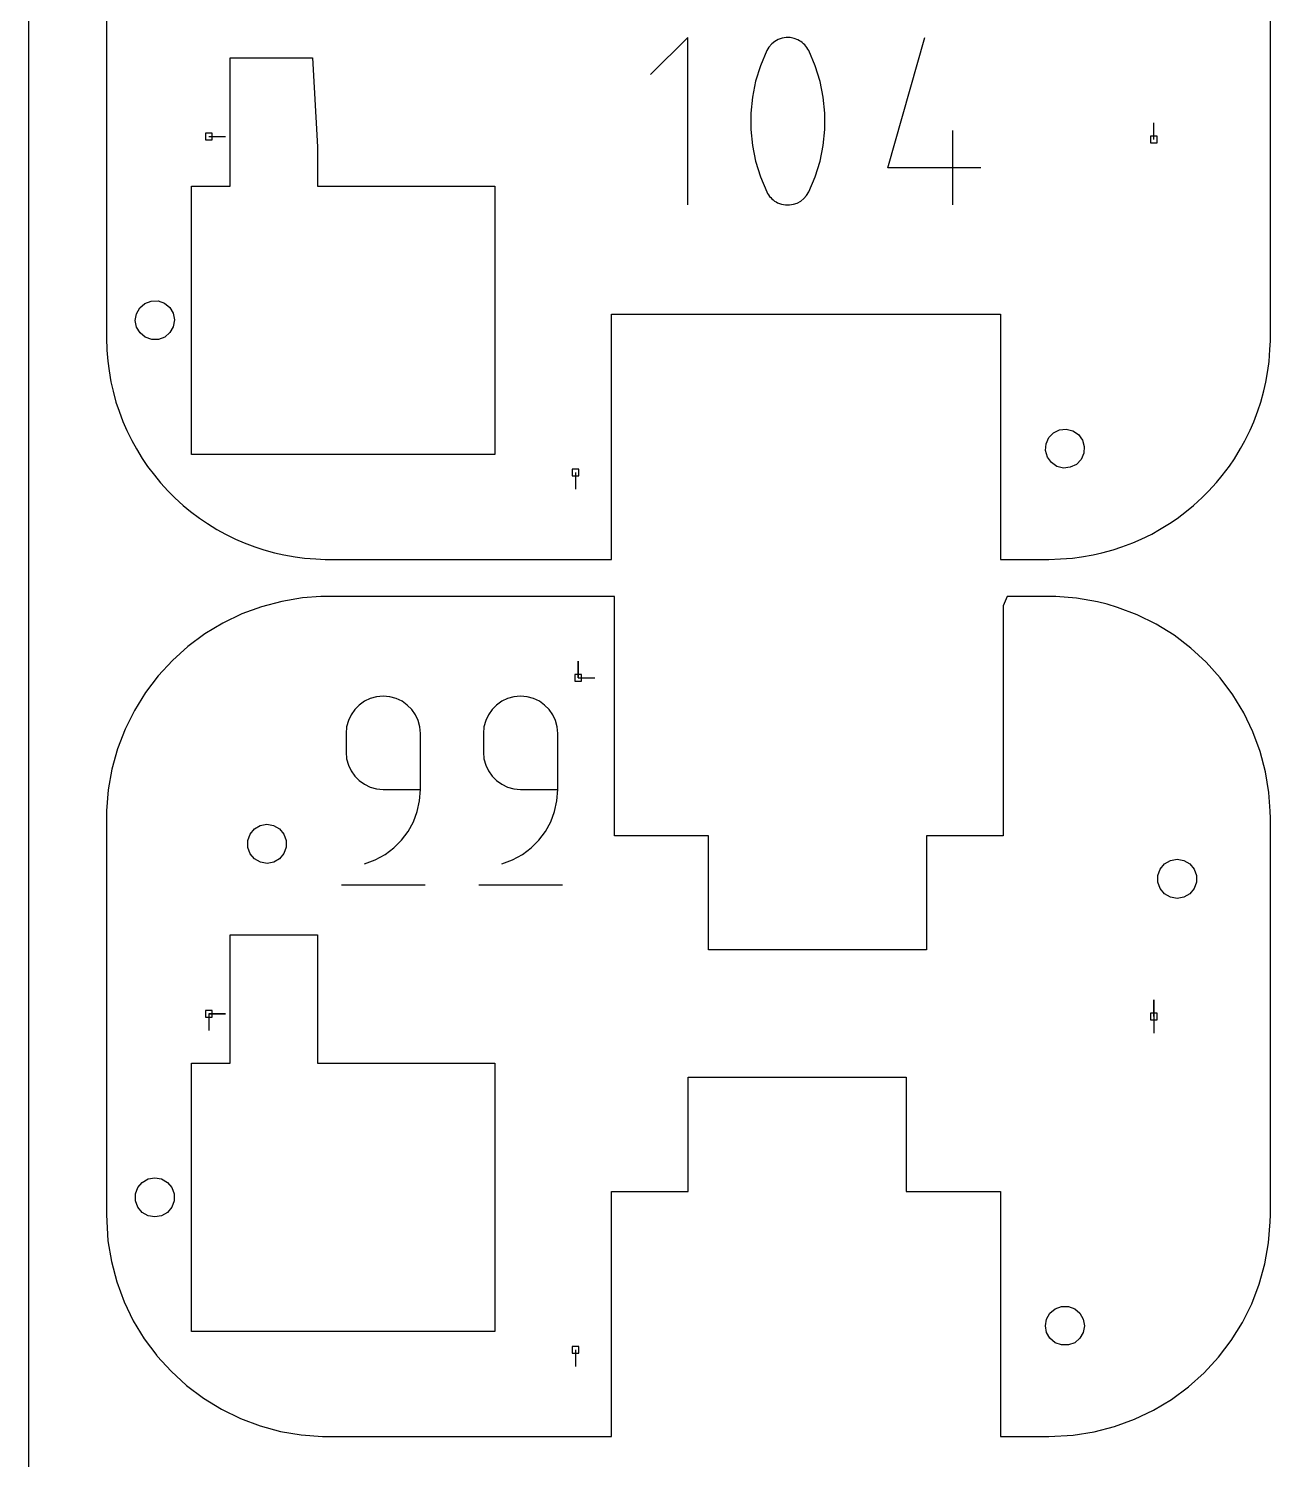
# Model space of a CAD drawing. Extents: x 0 to 570, y 0 to 470.
# Drawn here: x 0 to 106.4, y 230.2 to 352.9 of the extents above; entities that cross this region are included whole.
import ezdxf

# ---------------------------------------------------------------- set-up
doc = ezdxf.new("R2010")
doc.units = 0

msp = doc.modelspace()

# ---------------------------------------------------------------- linework, layer by layer
at = {"layer": 'annotation', "color": 1}
for p, q in [((56.503494, 352.109932), (53.309524, 348.915062)), ((56.503494, 337.742927), (56.503494, 352.109932)), ((64.576078, 352.033017), (64.253846, 351.922227)), ((64.91337, 352.088042), (64.576078, 352.033017)), ((65.25807, 352.084759), (64.91337, 352.088042)), ((65.602526, 352.020625), (65.25807, 352.084759)), ((65.939084, 351.893097), (65.602526, 352.020625)), ((73.630831, 340.936896), (76.816691, 352.109932)), ((63.268584, 350.972296), (62.717852, 349.677192)), ((63.454044, 351.280708), (63.268584, 350.972296)), ((63.268584, 350.972296), (63.268584, 350.972296)), ((63.685177, 351.543529), (63.454044, 351.280708)), ((63.954328, 351.758217), (63.685177, 351.543529)), ((64.253846, 351.922227), (63.954328, 351.758217)), ((66.067924, 351.825392), (65.939084, 351.893097)), ((65.939084, 351.893097), (65.939084, 351.893097)), ((66.191559, 351.747625), (66.067924, 351.825392)), ((66.309387, 351.660411), (66.191559, 351.747625)), ((66.420808, 351.564364), (66.309387, 351.660411)), ((66.525221, 351.460102), (66.420808, 351.564364)), ((66.622026, 351.348238), (66.525221, 351.460102)), ((66.710622, 351.229389), (66.622026, 351.348238)), ((66.790409, 351.104171), (66.710622, 351.229389)), ((66.860785, 350.973197), (66.790409, 351.104171)), ((67.414187, 349.675424), (66.860785, 350.973197)), ((66.860785, 350.973197), (66.860785, 350.973197)), ((62.717852, 349.677192), (62.304803, 348.344529)), ((67.829237, 348.340758), (67.414187, 349.675424)), ((62.304803, 348.344529), (62.029438, 346.984932)), ((68.105938, 346.979826), (67.829237, 348.340758)), ((62.029438, 346.984932), (61.891755, 345.609029)), ((68.244288, 345.603256), (68.105938, 346.979826)), ((61.891755, 345.609029), (61.891755, 344.227445)), ((68.244288, 344.221673), (68.244288, 345.603256)), ((96.452306, 343.36751), (96.452306, 344.796259)), ((15.452965, 343.605635), (16.881715, 343.605634)), ((61.891755, 344.227445), (62.029438, 342.850808)), ((68.105938, 342.845703), (68.244288, 344.221673)), ((79.216898, 337.742927), (79.216898, 344.123657)), ((62.029438, 342.850808), (62.304803, 341.489743)), ((67.829237, 341.485973), (68.105938, 342.845703)), ((62.304803, 341.489743), (62.717852, 340.154877)), ((67.414187, 340.153109), (67.829237, 341.485973)), ((81.608096, 340.936896), (73.630831, 340.936896)), ((62.717852, 340.154877), (63.268584, 338.856837)), ((66.860785, 338.857738), (67.414187, 340.153109)), ((63.268584, 338.856837), (63.268584, 338.856837)), ((63.268584, 338.856837), (63.338704, 338.726124)), ((63.338704, 338.726124), (63.417901, 338.60153)), ((63.417901, 338.60153), (63.505841, 338.483431)), ((63.505841, 338.483431), (63.60219, 338.372206)), ((66.444177, 338.289155), (66.675306, 338.550892)), ((66.675306, 338.550892), (66.860785, 338.857738)), ((66.860785, 338.857738), (66.860785, 338.857738)), ((63.60219, 338.372206), (63.706615, 338.268234)), ((63.706615, 338.268234), (63.818781, 338.171893)), ((63.818781, 338.171893), (63.938356, 338.08356)), ((63.938356, 338.08356), (64.065004, 338.003614)), ((64.065004, 338.003614), (64.198394, 337.932433)), ((64.198394, 337.932433), (64.198394, 337.932433)), ((64.198394, 337.932433), (64.532301, 337.807609)), ((64.532301, 337.807609), (64.87475, 337.745595)), ((64.87475, 337.745595), (65.218001, 337.743861)), ((65.218001, 337.743861), (65.554311, 337.799879)), ((65.554311, 337.799879), (65.875938, 337.911119)), ((65.875938, 337.911119), (66.175141, 338.075054)), ((66.175141, 338.075054), (66.444177, 338.289155)), ((46.85847, 314.805634), (46.85847, 313.376884)), ((47.107289, 297.230633), (47.107289, 298.659383)), ((47.107289, 297.230633), (47.107289, 298.659383)), ((47.107289, 298.659383), (47.107289, 297.230633)), ((47.107289, 297.230633), (48.536039, 297.230633)), ((29.822499, 295.590453), (29.283208, 295.441944)), ((30.395108, 295.641968), (29.822499, 295.590453)), ((30.968902, 295.590453), (30.395108, 295.641968)), ((30.395108, 295.641968), (30.395108, 295.641968)), ((31.508823, 295.441944), (30.968902, 295.590453)), ((41.590857, 295.590453), (41.051566, 295.441944)), ((42.163465, 295.641968), (41.590857, 295.590453)), ((42.73726, 295.590453), (42.163465, 295.641968)), ((42.163465, 295.641968), (42.163465, 295.641968)), ((43.277181, 295.441944), (42.73726, 295.590453)), ((27.956156, 294.504993), (27.641049, 294.059049)), ((28.340945, 294.890159), (27.956156, 294.504993)), ((28.786327, 295.205494), (28.340945, 294.890159)), ((29.283208, 295.441944), (28.786327, 295.205494)), ((32.005891, 295.205494), (31.508823, 295.441944)), ((32.451124, 294.890159), (32.005891, 295.205494)), ((32.835542, 294.504993), (32.451124, 294.890159)), ((33.150167, 294.059049), (32.835542, 294.504993)), ((39.724514, 294.504993), (39.409407, 294.059049)), ((40.109303, 294.890159), (39.724514, 294.504993)), ((40.554685, 295.205494), (40.109303, 294.890159)), ((41.051566, 295.441944), (40.554685, 295.205494)), ((43.774248, 295.205494), (43.277181, 295.441944)), ((44.219481, 294.890159), (43.774248, 295.205494)), ((44.6039, 294.504993), (44.219481, 294.890159)), ((44.918525, 294.059049), (44.6039, 294.504993)), ((27.404717, 293.561383), (27.256251, 293.021047)), ((27.641049, 294.059049), (27.404717, 293.561383)), ((33.386017, 293.561383), (33.150167, 294.059049)), ((33.534112, 293.021047), (33.386017, 293.561383)), ((39.173075, 293.561383), (39.024609, 293.021047)), ((39.409407, 294.059049), (39.173075, 293.561383)), ((45.154375, 293.561383), (44.918525, 294.059049)), ((45.30247, 293.021047), (45.154375, 293.561383)), ((27.256251, 293.021047), (27.204742, 292.447098)), ((27.204742, 292.447098), (27.204742, 290.849663)), ((33.585473, 292.447098), (33.534112, 293.021047)), ((33.585473, 287.655694), (33.585473, 292.447098)), ((33.585473, 292.447098), (33.585473, 292.447098)), ((39.024609, 293.021047), (38.9731, 292.447098)), ((38.9731, 292.447098), (38.9731, 290.849663)), ((45.353831, 292.447098), (45.30247, 293.021047)), ((45.353831, 287.655694), (45.353831, 292.447098)), ((45.353831, 292.447098), (45.353831, 292.447098)), ((27.204742, 290.849663), (27.204742, 290.849663)), ((27.204742, 290.849663), (27.256251, 290.275745)), ((38.9731, 290.849663), (38.9731, 290.849663)), ((38.9731, 290.849663), (39.024609, 290.275745)), ((27.256251, 290.275745), (27.404717, 289.735492)), ((27.404717, 289.735492), (27.641049, 289.237946)), ((39.024609, 290.275745), (39.173075, 289.735492)), ((39.173075, 289.735492), (39.409407, 289.237946)), ((27.641049, 289.237946), (27.956156, 288.792144)), ((27.956156, 288.792144), (28.340945, 288.407127)), ((28.340945, 288.407127), (28.786327, 288.091934)), ((39.409407, 289.237946), (39.724514, 288.792144)), ((39.724514, 288.792144), (40.109303, 288.407127)), ((40.109303, 288.407127), (40.554685, 288.091934)), ((28.786327, 288.091934), (29.283208, 287.855605)), ((29.283208, 287.855605), (29.822499, 287.707178)), ((29.822499, 287.707178), (30.395108, 287.655694)), ((30.395108, 287.655694), (33.585473, 287.655694)), ((33.514837, 286.687024), (33.585473, 287.655694)), ((40.554685, 288.091934), (41.051566, 287.855605)), ((41.051566, 287.855605), (41.590857, 287.707178)), ((41.590857, 287.707178), (42.163465, 287.655694)), ((42.163465, 287.655694), (45.353831, 287.655694)), ((45.283195, 286.687024), (45.353831, 287.655694)), ((32.975711, 284.874206), (33.308698, 285.755959)), ((33.308698, 285.755959), (33.514837, 286.687024)), ((44.744068, 284.874206), (45.077056, 285.755959)), ((45.077056, 285.755959), (45.283195, 286.687024)), ((32.524528, 284.053475), (32.975711, 284.874206)), ((44.292886, 284.053475), (44.744068, 284.874206)), ((31.302193, 282.641914), (31.963804, 283.305475)), ((31.963804, 283.305475), (32.524528, 284.053475)), ((43.070551, 282.641914), (43.732162, 283.305475)), ((43.732162, 283.305475), (44.292886, 284.053475)), ((29.710924, 281.61495), (30.548348, 282.074503)), ((30.548348, 282.074503), (31.302193, 282.641914)), ((41.479281, 281.61495), (42.316706, 282.074503)), ((42.316706, 282.074503), (43.070551, 282.641914)), ((28.798573, 281.274963), (29.710924, 281.61495)), ((28.798573, 281.274963), (28.798573, 281.274963)), ((40.566931, 281.274963), (41.479281, 281.61495)), ((40.566931, 281.274963), (40.566931, 281.274963)), ((26.806059, 279.479087), (33.989562, 279.479087)), ((38.574417, 279.479087), (45.75792, 279.479087)), ((96.452306, 268.192507), (96.452306, 269.621257)), ((96.452306, 268.192507), (96.452306, 269.621257)), ((96.452306, 269.621257), (96.452306, 268.192507)), ((15.452965, 268.430632), (15.452964, 267.001882)), ((15.452965, 268.430632), (16.881715, 268.430632)), ((15.452965, 268.430632), (16.881715, 268.430632)), ((16.881715, 268.430632), (15.452965, 268.430632)), ((96.452306, 268.192507), (96.452306, 266.763757)), ((46.85847, 239.630632), (46.85847, 238.201882))]:
    msp.add_line(p, q, dxfattribs=at)
at = {"layer": 'boundary', "color": 5}
for p, q in [((6.669932, 360.571502), (6.6675, 342.275933)), ((106.428395, 333.872922), (106.428395, 360.36751)), ((6.6675, 342.275933), (6.6675, 334.606323)), ((6.6675, 334.606323), (6.6675, 329.086176)), ((106.425374, 326.113619), (106.428395, 333.872922)), ((6.6675, 329.086176), (6.6675, 326.36751)), ((49.954095, 310.715321), (49.954095, 328.377798)), ((49.954095, 328.377798), (82.3353, 328.377798)), ((82.3353, 328.377798), (83.284096, 328.377798)), ((83.284096, 328.377798), (83.284096, 310.715321)), ((6.6675, 326.36751), (6.708411, 325.304588)), ((6.708411, 325.304588), (6.776843, 324.347791)), ((106.317405, 324.332215), (106.389834, 325.344908)), ((106.389834, 325.344908), (106.425374, 326.113619)), ((6.776843, 324.347791), (6.890674, 323.531768)), ((106.211091, 323.570062), (106.317405, 324.332215)), ((6.890674, 323.531768), (7.049744, 322.585809)), ((7.049744, 322.585809), (7.238383, 321.78377)), ((105.866539, 321.819748), (106.042725, 322.56884)), ((106.042725, 322.56884), (106.211091, 323.570062)), ((7.238383, 321.78377), (7.48665, 320.857215)), ((105.603768, 320.839064), (105.866539, 321.819748)), ((7.48665, 320.857215), (7.748488, 320.076002)), ((7.748488, 320.076002), (8.083712, 319.177243)), ((105.004413, 319.158158), (105.359216, 320.109423)), ((105.359216, 320.109423), (105.603768, 320.839064)), ((8.083712, 319.177243), (8.41651, 318.423523)), ((104.693585, 318.454196), (105.004413, 319.158158)), ((8.41651, 318.423523), (8.835644, 317.5607)), ((104.249964, 317.540966), (104.693585, 318.454196)), ((8.835644, 317.5607), (9.236571, 316.840901)), ((9.236571, 316.840901), (9.735824, 316.021823)), ((103.347087, 316.001757), (103.875506, 316.868685)), ((103.875506, 316.868685), (104.249964, 317.540966)), ((9.735824, 316.021823), (10.20145, 315.342086)), ((10.20145, 315.342086), (10.776301, 314.574176)), ((102.303758, 314.554122), (102.912195, 315.366893)), ((102.912195, 315.366893), (103.347087, 316.001757)), ((10.776301, 314.574176), (11.302664, 313.940304)), ((11.302664, 313.940304), (11.947904, 313.230513)), ((101.129205, 313.210839), (101.812143, 313.962095)), ((101.812143, 313.962095), (102.303758, 314.554122)), ((11.947904, 313.230513), (12.530506, 312.64791)), ((100.585064, 312.666696), (101.129205, 313.210839)), ((12.530506, 312.64791), (13.2403, 312.002666)), ((13.2403, 312.002666), (13.874172, 311.476306)), ((13.874172, 311.476306), (14.642081, 310.901454)), ((98.429011, 310.88371), (99.241784, 311.492145)), ((99.241784, 311.492145), (99.833811, 311.983758)), ((99.833811, 311.983758), (100.585064, 312.666696)), ((14.642081, 310.901454), (15.321816, 310.435823)), ((15.321816, 310.435823), (16.140893, 309.93657)), ((49.954095, 310.117226), (49.954095, 310.715321)), ((83.284096, 310.715321), (83.284096, 310.117226)), ((96.927218, 309.920399), (97.794148, 310.448818)), ((97.794148, 310.448818), (98.429011, 310.88371)), ((16.140893, 309.93657), (16.860692, 309.535645)), ((16.860692, 309.535645), (17.72352, 309.11651)), ((17.72352, 309.11651), (18.477241, 308.783711)), ((49.954095, 308.560402), (49.954095, 310.117226)), ((83.284096, 310.117226), (83.284096, 308.560402)), ((94.637746, 308.791491), (95.341708, 309.102321)), ((95.341708, 309.102321), (96.254937, 309.54594)), ((96.254937, 309.54594), (96.927218, 309.920399)), ((18.477241, 308.783711), (19.375998, 308.44849)), ((19.375998, 308.44849), (20.157211, 308.186654)), ((20.157211, 308.186654), (21.083766, 307.938387)), ((21.083766, 307.938387), (21.885806, 307.749749)), ((49.954095, 307.367508), (49.954095, 308.560402)), ((83.284096, 308.560402), (83.284096, 307.367508)), ((91.227063, 307.75318), (91.976157, 307.929365)), ((91.976157, 307.929365), (92.956843, 308.192136)), ((92.956843, 308.192136), (93.686485, 308.436687)), ((93.686485, 308.436687), (94.637746, 308.791491)), ((21.885806, 307.749749), (22.831765, 307.590678)), ((22.831765, 307.590678), (23.647788, 307.476848)), ((23.647788, 307.476848), (24.604583, 307.408415)), ((24.604583, 307.408415), (25.427629, 307.370363)), ((25.427629, 307.370363), (25.667506, 307.367509)), ((25.667506, 307.367509), (37.210027, 307.367509)), ((37.210027, 307.367509), (49.954095, 307.367508)), ((83.284096, 307.367508), (85.458761, 307.367508)), ((85.458761, 307.367508), (87.428392, 307.367508)), ((87.428392, 307.367508), (88.450999, 307.40607)), ((88.450999, 307.40607), (89.46369, 307.4785)), ((89.46369, 307.4785), (90.225841, 307.584816)), ((90.225841, 307.584816), (91.227063, 307.75318)), ((25.038655, 304.17685), (23.480103, 304.06538)), ((25.667506, 304.192508), (25.038655, 304.17685)), ((48.161129, 304.192508), (25.667506, 304.192508)), ((50.202914, 304.192508), (48.161129, 304.192508)), ((50.202914, 303.398977), (50.202914, 304.192508)), ((83.859171, 304.192508), (83.532913, 303.398977)), ((87.428392, 304.192508), (83.859171, 304.192508)), ((88.027131, 304.178602), (87.428392, 304.192508)), ((89.823271, 304.036828), (88.027131, 304.178602)), ((19.961804, 303.314349), (18.271787, 302.692549)), ((21.703127, 303.773334), (19.961804, 303.314349)), ((23.480103, 304.06538), (21.703127, 303.773334)), ((50.202914, 289.855675), (50.202914, 303.398977)), ((83.532913, 303.398977), (83.532913, 289.855675)), ((91.597932, 303.7255), (89.823271, 304.036828)), ((92.426998, 303.522612), (91.597932, 303.7255)), ((93.335143, 303.247415), (92.426998, 303.522612)), ((95.019256, 302.606868), (93.335143, 303.247415)), ((16.64825, 301.91353), (15.105794, 300.984294)), ((18.271787, 302.692549), (16.64825, 301.91353)), ((96.635129, 301.809621), (95.019256, 302.606868)), ((98.168223, 300.862841), (96.635129, 301.809621)), ((15.105794, 300.984294), (13.658277, 299.913197)), ((99.60473, 299.775043), (98.168223, 300.862841)), ((13.658277, 299.913197), (12.318694, 298.709861)), ((100.931714, 298.55601), (99.60473, 299.775043)), ((12.318694, 298.709861), (11.099097, 297.385116)), ((102.137248, 297.216715), (100.931714, 298.55601)), ((11.099097, 297.385116), (10.010429, 295.950862)), ((103.210475, 295.769202), (102.137248, 297.216715)), ((10.010429, 295.950862), (9.062475, 294.420002)), ((104.141727, 294.226503), (103.210475, 295.769202)), ((9.062475, 294.420002), (8.263747, 292.80628)), ((104.922627, 292.602483), (104.141727, 294.226503)), ((8.263747, 292.80628), (7.621413, 291.124215)), ((105.546141, 290.911768), (104.922627, 292.602483)), ((7.621413, 291.124215), (7.141253, 289.388915)), ((106.006656, 289.16956), (105.546141, 290.911768)), ((50.202913, 283.677465), (50.202914, 289.855675)), ((83.532913, 289.855675), (83.532913, 283.677465)), ((7.141253, 289.388915), (6.827567, 287.615988)), ((106.300033, 287.391546), (106.006656, 289.16956)), ((6.827567, 287.615988), (6.683166, 285.821359)), ((106.414489, 285.791244), (106.300033, 287.391546)), ((6.683166, 285.821359), (6.6675, 285.192508)), ((106.428395, 285.192508), (106.414489, 285.791244)), ((6.6675, 285.192508), (6.6675, 271.925351)), ((106.428395, 265.661991), (106.428395, 285.192508)), ((53.04916, 283.677465), (50.202913, 283.677465)), ((58.275555, 283.677465), (53.04916, 283.677465)), ((58.275555, 280.228182), (58.275555, 283.677465)), ((81.215634, 283.677465), (76.960549, 283.677465)), ((76.960549, 283.677465), (76.960549, 277.343747)), ((83.532913, 283.677465), (81.215634, 283.677465)), ((58.275555, 273.894464), (58.275555, 280.228182)), ((76.960549, 277.343747), (76.960549, 273.894464)), ((70.372608, 273.894464), (58.275555, 273.894464)), ((76.960549, 273.894464), (70.372608, 273.894464)), ((6.6675, 271.925351), (6.6675, 257.234304)), ((106.428395, 251.192508), (106.428395, 265.661991)), ((56.526457, 259.536512), (56.526457, 262.985795)), ((56.526457, 262.985795), (63.114401, 262.985795)), ((63.114401, 262.985795), (75.21146, 262.985795)), ((75.21146, 262.985795), (75.21146, 256.652078)), ((56.526457, 253.202796), (56.526457, 259.536512)), ((6.6675, 257.234304), (6.6675, 253.186196)), ((75.21146, 256.652078), (75.21146, 253.202796)), ((6.6675, 253.186196), (6.6675, 251.192508)), ((49.954095, 247.024585), (49.954095, 253.202796)), ((49.954095, 253.202796), (52.271374, 253.202796)), ((52.271374, 253.202796), (56.526457, 253.202796)), ((75.21146, 253.202796), (80.437852, 253.202796)), ((80.437852, 253.202796), (83.284096, 253.202796)), ((83.284096, 253.202796), (83.284096, 247.024585)), ((6.6675, 251.192508), (6.798941, 248.97792)), ((106.269281, 248.789696), (106.41237, 250.591517)), ((106.41237, 250.591517), (106.428395, 251.192508)), ((6.798941, 248.97792), (7.094887, 247.194376)), ((105.955564, 247.009635), (106.269281, 248.789696)), ((7.094887, 247.194376), (7.559028, 245.447039)), ((49.954095, 233.154338), (49.954095, 247.024585)), ((83.284096, 247.024585), (83.284096, 233.154338)), ((105.474068, 245.267456), (105.955564, 247.009635)), ((7.559028, 245.447039), (8.187172, 243.751736)), ((104.829145, 243.578936), (105.474068, 245.267456)), ((8.187172, 243.751736), (8.973614, 242.12382)), ((104.026636, 241.959367), (104.829145, 243.578936)), ((8.973614, 242.12382), (9.911239, 240.578025)), ((103.073811, 240.42341), (104.026636, 241.959367)), ((9.911239, 240.578025), (10.991554, 239.128361)), ((101.979295, 238.984983), (103.073811, 240.42341)), ((10.991554, 239.128361), (11.016232, 239.095395)), ((11.016232, 239.095395), (12.204774, 237.787951)), ((100.753008, 237.657109), (101.979295, 238.984983)), ((12.204774, 237.787951), (13.539923, 236.568933)), ((99.406057, 236.451811), (100.753008, 237.657109)), ((13.539923, 236.568933), (14.984893, 235.482347)), ((14.984893, 235.482347), (16.52661, 234.538037)), ((97.950627, 235.380007), (99.406057, 236.451811)), ((16.52661, 234.538037), (18.151113, 233.744554)), ((94.767941, 233.674415), (96.399903, 234.451406)), ((96.399903, 234.451406), (97.950627, 235.380007)), ((18.151113, 233.744554), (19.843678, 233.10908)), ((19.843678, 233.10908), (21.588989, 232.637377)), ((49.954095, 232.192506), (49.954095, 233.154338)), ((83.284096, 233.154338), (83.284096, 232.192506)), ((91.319986, 232.601974), (93.069512, 233.05607)), ((93.069512, 233.05607), (94.767941, 233.674415)), ((21.588989, 232.637377), (23.371235, 232.333708)), ((23.371235, 232.333708), (25.174276, 232.200825)), ((25.174276, 232.200825), (47.920023, 232.192506)), ((47.920023, 232.192506), (49.954095, 232.192506)), ((83.284096, 232.192506), (87.428392, 232.192506)), ((87.428392, 232.192506), (89.535222, 232.316234)), ((89.535222, 232.316234), (91.319986, 232.601974))]:
    msp.add_line(p, q, dxfattribs=at)
at = {"layer": 'frame', "color": 5}
msp.add_line((0, 470), (0, 0), dxfattribs=at)
at = {"layer": 'hole', "color": 5}
for p, q in [((17.263198, 341.120127), (17.263198, 350.368283)), ((17.263198, 350.368283), (19.480894, 350.368283)), ((19.480894, 350.368283), (21.904714, 350.368283)), ((21.904714, 350.368283), (24.327065, 350.368283)), ((24.327065, 350.368283), (24.763198, 342.718714)), ((15.738715, 343.891385), (15.167215, 343.891385)), ((15.167215, 343.891385), (15.167215, 343.319885)), ((15.738715, 343.319885), (15.738715, 343.891385)), ((96.738056, 343.65326), (96.166556, 343.65326)), ((96.166556, 343.65326), (96.166556, 343.08176)), ((96.738056, 343.08176), (96.738056, 343.65326)), ((15.167215, 343.319885), (15.738715, 343.319885)), ((24.763198, 342.718714), (24.763198, 339.36751)), ((96.166556, 343.08176), (96.738056, 343.08176)), ((17.263198, 339.36751), (17.263198, 341.120127)), ((13.956103, 338.817971), (13.956103, 339.36751)), ((13.956103, 339.36751), (16.736319, 339.36751)), ((13.956103, 335.802648), (13.956103, 338.817971)), ((16.736319, 339.36751), (17.263198, 339.36751)), ((24.763198, 339.36751), (35.327835, 339.36751)), ((35.327835, 339.36751), (39.956102, 339.36751)), ((39.956102, 339.36751), (39.956102, 337.465115)), ((39.956102, 337.465115), (39.956102, 332.165606)), ((13.956102, 318.333461), (13.956103, 335.802648)), ((39.956102, 332.165606), (39.956102, 319.893965)), ((9.238468, 328.421838), (9.52344, 328.929326)), ((9.52344, 328.929326), (9.964793, 329.308741)), ((9.964793, 329.308741), (10.5093, 329.514324)), ((10.5093, 329.514324), (11.091284, 329.521276)), ((11.091284, 329.521276), (11.640544, 329.32876)), ((11.640544, 329.32876), (12.090837, 328.959996)), ((12.090837, 328.959996), (12.387848, 328.45946)), ((9.144258, 327.847491), (9.238468, 328.421838)), ((9.252161, 327.275558), (9.144258, 327.847491)), ((12.387848, 328.45946), (12.495755, 327.887528)), ((12.495755, 327.887528), (12.401542, 327.313181)), ((9.549176, 326.775023), (9.252161, 327.275558)), ((9.999467, 326.406259), (9.549176, 326.775023)), ((10.548729, 326.213744), (9.999467, 326.406259)), ((11.130713, 326.220696), (10.548729, 326.213744)), ((11.675217, 326.426278), (11.130713, 326.220696)), ((12.116572, 326.805693), (11.675217, 326.426278)), ((12.401542, 327.313181), (12.116572, 326.805693)), ((39.956102, 319.893965), (39.956102, 318.074569)), ((13.956103, 316.367507), (13.956102, 318.333461)), ((39.956102, 318.074569), (39.956102, 316.367507)), ((87.198781, 317.273722), (87.435489, 317.803714)), ((87.435489, 317.803714), (87.839185, 318.220788)), ((87.839185, 318.220788), (88.361186, 318.474636)), ((88.361186, 318.474636), (88.938527, 318.534642)), ((88.938527, 318.534642), (89.501572, 318.393564)), ((89.501572, 318.393564), (89.982407, 318.068424)), ((89.982407, 318.068424), (90.323043, 317.598435)), ((90.323043, 317.598435), (90.482391, 317.040287)), ((20.208328, 316.367507), (13.956103, 316.367507)), ((39.956102, 316.367507), (20.208328, 316.367507)), ((87.15762, 316.694733), (87.198781, 317.273722)), ((87.31697, 316.136583), (87.15762, 316.694733)), ((90.44123, 316.461297), (90.204524, 315.931304)), ((90.482391, 317.040287), (90.44123, 316.461297)), ((87.657606, 315.666594), (87.31697, 316.136583)), ((88.138444, 315.341454), (87.657606, 315.666594)), ((88.701489, 315.200378), (88.138444, 315.341454)), ((89.278832, 315.260382), (88.701489, 315.200378)), ((89.800828, 315.51423), (89.278832, 315.260382)), ((90.204524, 315.931304), (89.800828, 315.51423)), ((47.14422, 315.091384), (46.57272, 315.091384)), ((46.57272, 315.091384), (46.57272, 314.519884)), ((46.57272, 314.519884), (47.14422, 314.519884)), ((47.14422, 314.519884), (47.14422, 315.091384)), ((47.393039, 297.516383), (46.821539, 297.516383)), ((46.821539, 297.516383), (46.821539, 296.944883)), ((46.821539, 296.944883), (47.393039, 296.944883)), ((47.393039, 296.944883), (47.393039, 297.516383)), ((19.349063, 284.268469), (19.852167, 284.561809)), ((19.852167, 284.561809), (20.431186, 284.66601)), ((20.431186, 284.66601), (20.999216, 284.566705)), ((20.999216, 284.566705), (21.504809, 284.277671)), ((18.779776, 283.272648), (18.976627, 283.820748)), ((18.782262, 282.690274), (18.779776, 283.272648)), ((18.976627, 283.820748), (19.349063, 284.268469)), ((21.504809, 284.277671), (21.881054, 283.833146)), ((21.881054, 283.833146), (22.082574, 283.286746)), ((22.082574, 283.286746), (22.08506, 282.704373)), ((18.983785, 282.143874), (18.782262, 282.690274)), ((19.36003, 281.69935), (18.983785, 282.143874)), ((21.888213, 282.156272), (21.515776, 281.708552)), ((22.08506, 282.704373), (21.888213, 282.156272)), ((19.86562, 281.410315), (19.36003, 281.69935)), ((20.43838, 281.311637), (19.86562, 281.410315)), ((21.012669, 281.415212), (20.43838, 281.311637)), ((21.515776, 281.708552), (21.012669, 281.415212)), ((96.780404, 280.279805), (96.979666, 280.82726)), ((96.979666, 280.82726), (97.354146, 281.273549)), ((97.354146, 281.273549), (97.858685, 281.564846)), ((97.858685, 281.564846), (98.432423, 281.666011)), ((98.432423, 281.666011), (99.006162, 281.564846)), ((99.006162, 281.564846), (99.510692, 281.273549)), ((99.510692, 281.273549), (99.885184, 280.82726)), ((99.885184, 280.82726), (100.084436, 280.279806)), ((96.780405, 279.697216), (96.780404, 280.279805)), ((96.979666, 279.149761), (96.780405, 279.697216)), ((100.084436, 279.697216), (99.885184, 279.149761)), ((100.084436, 280.279806), (100.084436, 279.697216)), ((97.35271, 278.704906), (96.979666, 279.149761)), ((97.354146, 278.70347), (97.35271, 278.704906)), ((97.858685, 278.412175), (97.354146, 278.70347)), ((98.432423, 278.31101), (97.858685, 278.412175)), ((99.006162, 278.412175), (98.432423, 278.31101)), ((99.510691, 278.70347), (99.006162, 278.412175)), ((99.885184, 279.149761), (99.510691, 278.70347)), ((17.263198, 268.131613), (17.263198, 275.193281)), ((17.263198, 275.193281), (19.951077, 275.193281)), ((19.951077, 275.193281), (21.174888, 275.193281)), ((21.174888, 275.193281), (24.215711, 275.193281)), ((24.215711, 275.193281), (24.763198, 275.193281)), ((24.763198, 275.193281), (24.763198, 271.724525)), ((24.763198, 271.724525), (24.763198, 264.192508)), ((15.738715, 268.716382), (15.167215, 268.716382)), ((15.167215, 268.716382), (15.167215, 268.144882)), ((15.738715, 268.144882), (15.738715, 268.716382)), ((15.167215, 268.144882), (15.738715, 268.144882)), ((17.263198, 264.192508), (17.263198, 268.131613)), ((96.738056, 268.478257), (96.166556, 268.478257)), ((96.166556, 268.478257), (96.166556, 267.906757)), ((96.166556, 267.906757), (96.738056, 267.906757)), ((96.738056, 267.906757), (96.738056, 268.478257)), ((13.956102, 262.957389), (13.956103, 264.192508)), ((13.956103, 264.192508), (16.079009, 264.192508)), ((16.079009, 264.192508), (17.263198, 264.192508)), ((24.763198, 264.192508), (29.553813, 264.192508)), ((29.553813, 264.192508), (39.956102, 264.192508)), ((39.956102, 264.192508), (39.956102, 263.329852)), ((13.956103, 256.180282), (13.956102, 262.957389)), ((39.956102, 263.329852), (39.956102, 251.41891)), ((13.956103, 245.611096), (13.956103, 256.180282)), ((9.367244, 253.531257), (9.741725, 253.977549)), ((9.741725, 253.977549), (10.246267, 254.268842)), ((10.246267, 254.268842), (10.820005, 254.370007)), ((10.820005, 254.370007), (11.393747, 254.268842)), ((11.393747, 254.268842), (11.898279, 253.977549)), ((11.898279, 253.977549), (12.27276, 253.531257)), ((9.167989, 252.983802), (9.367244, 253.531257)), ((9.167989, 252.401213), (9.167989, 252.983802)), ((12.27276, 253.531257), (12.472018, 252.983802)), ((12.472018, 252.983802), (12.472018, 252.401213)), ((9.367244, 251.853758), (9.167989, 252.401213)), ((9.741725, 251.407467), (9.367244, 251.853758)), ((10.246267, 251.116174), (9.741725, 251.407467)), ((11.898279, 251.407467), (11.393747, 251.116174)), ((12.27276, 251.853758), (11.898279, 251.407467)), ((12.472018, 252.401213), (12.27276, 251.853758)), ((39.956102, 251.41891), (39.956102, 245.854241)), ((10.820005, 251.015007), (10.246267, 251.116174)), ((11.393747, 251.116174), (10.820005, 251.015007)), ((13.956103, 241.192505), (13.956103, 245.611096)), ((39.956102, 245.854241), (39.956102, 245.029222)), ((39.956102, 245.029222), (39.956102, 241.192505)), ((87.534969, 242.770785), (87.981257, 243.145266)), ((87.981257, 243.145266), (88.528713, 243.344524)), ((88.528713, 243.344524), (89.111305, 243.344524)), ((89.111305, 243.344524), (89.658758, 243.145266)), ((89.658758, 243.145266), (90.105046, 242.770785)), ((87.142506, 241.692508), (87.243671, 242.266247)), ((87.243671, 241.118766), (87.142506, 241.692508)), ((87.243671, 242.266247), (87.534969, 242.770785)), ((90.105046, 242.770785), (90.396343, 242.266247)), ((90.396343, 242.266247), (90.497509, 241.692508)), ((90.497509, 241.692508), (90.396343, 241.118766)), ((28.008328, 241.192505), (13.956103, 241.192505)), ((39.956102, 241.192505), (28.008328, 241.192505)), ((87.534969, 240.614231), (87.243671, 241.118766)), ((87.981257, 240.23975), (87.534969, 240.614231)), ((90.105046, 240.614231), (89.658758, 240.23975)), ((90.396343, 241.118766), (90.105046, 240.614231)), ((47.14422, 239.916382), (46.57272, 239.916382)), ((46.57272, 239.916382), (46.57272, 239.344882)), ((46.57272, 239.344882), (47.14422, 239.344882)), ((47.14422, 239.344882), (47.14422, 239.916382)), ((88.528713, 240.040492), (87.981257, 240.23975)), ((89.111305, 240.040492), (88.528713, 240.040492)), ((89.658758, 240.23975), (89.111305, 240.040492))]:
    msp.add_line(p, q, dxfattribs=at)

doc.saveas('drawing.dxf')
